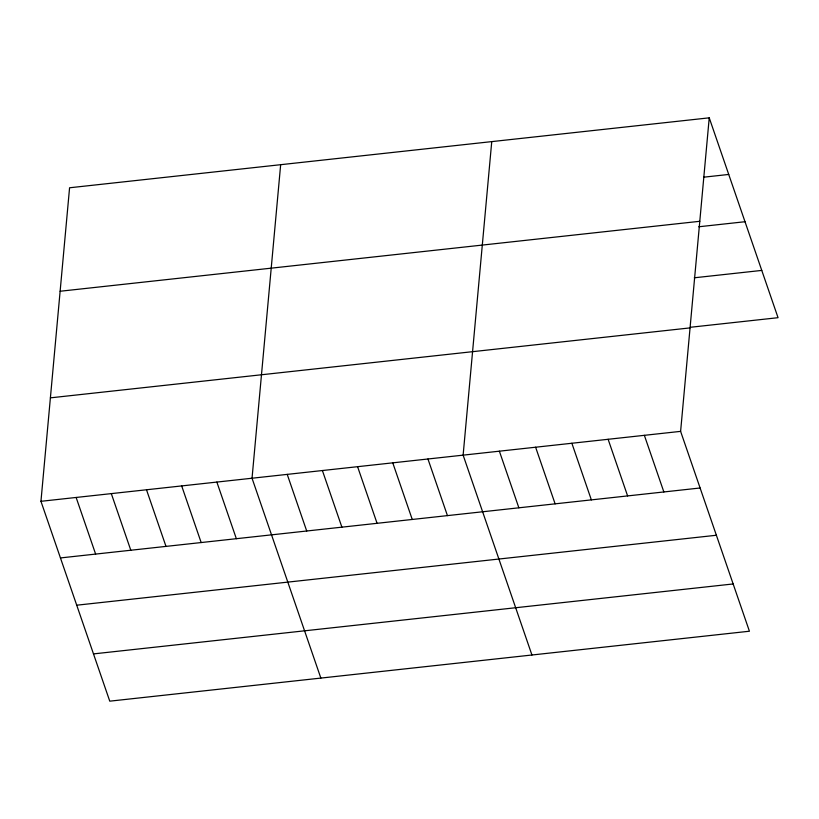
<?xml version="1.0" encoding="UTF-8"?>
<svg xmlns="http://www.w3.org/2000/svg" width="819" height="819" viewBox="0 0 819 819"><rect width="100%" height="100%" fill="white"/><g stroke="black" fill="none" stroke-linecap="round" stroke-linejoin="round"><path stroke-width="1.23" d="M709.234 117.834L680.609 431.367L749.426 631.224L109.766 701.166L40.95 501.31L69.574 187.776L709.234 117.834L778.05 317.69L690.56 327.252M280.661 164.691L252.037 478.235L320.853 678.091M491.748 141.615L463.124 455.149L531.941 655.005M703.736 177.18L728.726 174.447M60.125 291.247L699.784 221.294M698.761 226.771L745.003 221.724M694.277 277.795L761.772 270.413M50.399 397.85L690.059 327.897M40.95 501.31L680.609 431.367M60.442 557.934L700.102 487.991M76.72 605.2L716.379 535.257M93.489 653.9L733.148 583.957M644.358 435.329L663.861 491.953M608.118 439.291L627.61 495.915M571.867 443.263L591.359 499.887M535.616 447.225L555.118 503.849M499.375 451.187L518.867 507.811M427.948 458.998L447.44 515.622M392.762 462.848L412.254 519.471M357.586 466.687L377.078 523.31M322.399 470.536L341.892 527.16M287.223 474.385L306.716 531.009M216.861 482.084L236.353 538.697M181.675 485.923L201.167 542.547M146.499 489.772L165.991 546.396M111.312 493.622L130.805 550.245M76.136 497.471L95.628 554.094"/></g></svg>
